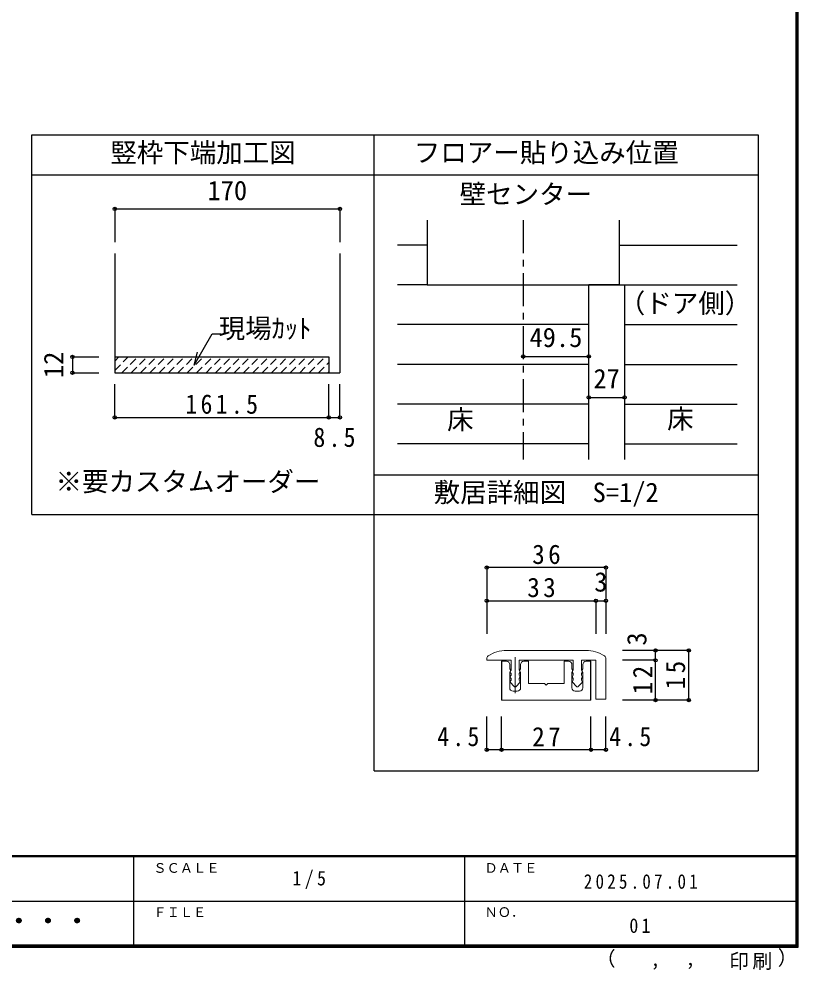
# Model space of a CAD drawing. Units: millimetres at full size, sheet at 1:5, with parts at other scales. Extents: x -973 to 977, y -718 to 696.
# Drawn here: x 389 to 977, y -718 to 0 of the extents above; entities that cross this region are included whole.
import ezdxf
from ezdxf.enums import TextEntityAlignment as Align

# ---------------------------------------------------------------- set-up
doc = ezdxf.new("R2010")
doc.units = ezdxf.units.MM
doc.header["$LTSCALE"] = 5
doc.header["$PDMODE"] = 32
doc.header["$PDSIZE"] = 2.5
doc.linetypes.add('CHAIN1', pattern=[8, 5, -1, 1, -1])
doc.linetypes.add('DASHED1', pattern=[1.8, 1.2, -0.6])
for name, color, linetype in [('0-0_補助線', 7, 'Continuous'), ('0-1_通り芯', 4, 'CHAIN1'), ('0-3_仕上', 7, 'Continuous'), ('0-4_枠', 3, 'Continuous'), ('0-A_文字', 7, 'Continuous'), ('0-B_寸法', 4, 'Continuous'), ('0-C_ﾊｯﾁ', 4, 'DASHED1'), ('0-D', 4, 'Continuous'), ('1-B_寸法', 7, 'Continuous'), ('F-1_通り芯', 6, 'Continuous'), ('F-A_文字', 7, 'Continuous')]:
    doc.layers.add(name, color=color, linetype=linetype)
doc.layers.add('1-7_金物', color=7, linetype='Continuous', lineweight=18)
doc.styles.add('ＭＳ ゴシック', font='')
doc.styles.get('ＭＳ ゴシック').set_extended_font_data('MS Gothic')

msp = doc.modelspace()

# ---------------------------------------------------------------- linework, layer by layer
at = {"layer": '0-1_通り芯'}
msp.add_line((769.224, -151.831), (769.224, -332.475), dxfattribs=at)
at = {"layer": '0-3_仕上'}
for p, q in [((696.724, -151.831), (696.724, -200.667)), ((841.724, -151.831), (841.724, -200.667)), ((696.724, -200.667), (841.724, -200.667))]:
    msp.add_line(p, q, dxfattribs=at)
at = {"layer": '0-4_枠'}
for p, q in [((460.866, -177.022), (460.866, -267.034)), ((630.866, -177.022), (630.866, -267.034)), ((818.724, -332.475), (818.724, -200.667)), ((841.724, -200.667), (818.724, -200.667)), ((845.724, -200.667), (845.724, -332.475)), ((460.866, -255.034), (622.366, -255.034)), ((622.366, -255.034), (622.366, -267.034))]:
    msp.add_line(p, q, dxfattribs=at)
at = {"layer": '0-A_文字', "color": 3}
for p, q in [((398.384, -374.026), (398.384, -87.5)), ((398.384, -87.5), (656.639, -87.5)), ((656.639, -374.026), (656.639, -87.5)), ((656.639, -87.5), (946.639, -87.5)), ((946.639, -87.5), (946.639, -567.5)), ((398.384, -117.5), (656.639, -117.5)), ((656.639, -117.5), (946.639, -117.5)), ((656.639, -344.026), (946.639, -344.026)), ((656.639, -567.5), (656.639, -374.026)), ((656.639, -567.5), (946.639, -567.5))]:
    msp.add_line(p, q, dxfattribs=at)
at = {"layer": '0-A_文字'}
for p, q in [((520.76, -261.241), (534.328, -237.741)), ((534.328, -237.741), (541.148, -237.741)), ((520.76, -261.241), (523.348, -251.582))]:
    msp.add_line(p, q, dxfattribs=at)
at = {"layer": '0-A_文字', "color": 3}
msp.add_lwpolyline([(398.384, -374.026), (656.639, -374.026), (946.639, -374.026)], dxfattribs=at)
at = {"layer": '0-B_寸法'}
for p, q in [((460.866, -143.351), (460.866, -168.351)), ((460.866, -143.351), (630.866, -143.351)), ((630.866, -143.351), (630.866, -168.351)), ((428.866, -255.034), (448.866, -255.034)), ((428.866, -255.034), (428.866, -267.034)), ((769.224, -254.645), (818.724, -254.645)), ((428.866, -267.034), (448.866, -267.034)), ((460.866, -300.705), (460.866, -275.705)), ((622.366, -300.705), (622.366, -275.705)), ((630.866, -300.705), (630.866, -275.705)), ((818.724, -285.667), (845.724, -285.667)), ((460.866, -300.705), (622.366, -300.705)), ((622.366, -300.705), (630.866, -300.705))]:
    msp.add_line(p, q, dxfattribs=at)
at = {"layer": '0-B_寸法', "color": 3}
msp.add_line((460.866, -267.034), (630.866, -267.034), dxfattribs=at)
at = {"layer": '0-B_寸法', "color": 7}
for p in [(460.866, -143.351), (630.866, -143.351), (428.866, -255.034), (769.224, -254.645), (818.724, -254.645), (428.866, -267.034), (818.724, -285.667), (845.724, -285.667), (460.866, -300.705), (622.366, -300.705), (630.866, -300.705)]:
    msp.add_point(p, dxfattribs=at)
at = {"layer": '0-C_ﾊｯﾁ'}
for p, q in [((460.866, -265.226), (471.058, -255.034)), ((460.866, -258.155), (463.987, -255.034)), ((466.13, -267.034), (478.13, -255.034)), ((473.201, -267.034), (485.201, -255.034)), ((480.272, -267.034), (492.272, -255.034)), ((487.343, -267.034), (499.343, -255.034)), ((494.414, -267.034), (506.414, -255.034)), ((501.485, -267.034), (513.485, -255.034)), ((508.556, -267.034), (520.556, -255.034)), ((515.627, -267.034), (527.627, -255.034)), ((522.698, -267.034), (534.698, -255.034)), ((529.769, -267.034), (541.769, -255.034)), ((536.84, -267.034), (548.84, -255.034)), ((543.911, -267.034), (555.911, -255.034)), ((550.982, -267.034), (562.982, -255.034)), ((558.053, -267.034), (570.053, -255.034)), ((565.124, -267.034), (577.124, -255.034)), ((572.196, -267.034), (584.196, -255.034)), ((579.267, -267.034), (591.267, -255.034)), ((586.338, -267.034), (598.338, -255.034)), ((593.409, -267.034), (605.409, -255.034)), ((600.48, -267.034), (612.48, -255.034)), ((607.551, -267.034), (619.551, -255.034)), ((614.622, -267.034), (622.366, -259.29)), ((621.693, -267.034), (622.366, -266.361))]:
    msp.add_line(p, q, dxfattribs=at)
at = {"layer": '0-D'}
for p, q in [((696.724, -170.667), (674.224, -170.667)), ((841.724, -170.667), (930.763, -170.667)), ((696.724, -200.667), (674.224, -200.667)), ((841.724, -200.667), (930.763, -200.667)), ((818.724, -230.667), (674.224, -230.667)), ((845.724, -230.667), (930.763, -230.667)), ((818.724, -260.667), (674.224, -260.667)), ((845.724, -260.667), (930.763, -260.667)), ((818.724, -290.667), (674.224, -290.667)), ((845.724, -290.667), (930.763, -290.667)), ((818.724, -320.667), (674.224, -320.667)), ((845.724, -320.667), (930.763, -320.667))]:
    msp.add_line(p, q, dxfattribs=at)
at = {"layer": '1-7_金物'}
for p, q in [((756.639, -476.584), (816.639, -476.584)), ((741.639, -482.875), (741.639, -484.084)), ((741.639, -484.084), (760.014, -484.084)), ((752.889, -514.084), (752.889, -484.834)), ((756.514, -484.834), (752.889, -484.834)), ((753.139, -514.084), (753.139, -484.834)), ((759.014, -490.459), (759.014, -487.334)), ((760.014, -484.084), (760.014, -491.584)), ((766.264, -484.084), (807.014, -484.084)), ((766.264, -484.084), (766.264, -491.584)), ((767.264, -490.459), (767.264, -487.334)), ((769.764, -484.834), (773.139, -484.834)), ((773.139, -484.834), (773.139, -501.584)), ((800.139, -484.834), (800.139, -501.584)), ((803.514, -484.834), (800.139, -484.834)), ((806.014, -490.459), (806.014, -487.334)), ((807.014, -484.084), (807.014, -491.584)), ((813.264, -484.084), (824.139, -484.084)), ((813.264, -484.084), (813.264, -491.584)), ((814.264, -490.459), (814.264, -487.334)), ((816.764, -484.834), (820.389, -484.834)), ((820.139, -484.834), (820.139, -514.084)), ((820.389, -484.834), (820.389, -514.084)), ((824.139, -484.084), (824.139, -513.334)), ((831.639, -482.875), (831.639, -513.334)), ((759.014, -490.459), (759.533, -491.323)), ((759.014, -492.959), (759.533, -492.094)), ((759.014, -504.834), (759.014, -492.959)), ((759.496, -492.448), (760.014, -491.584)), ((759.496, -493.219), (760.014, -494.084)), ((760.014, -494.084), (760.014, -495.334)), ((766.783, -492.448), (766.264, -491.584)), ((766.783, -493.219), (766.264, -494.084)), ((766.264, -494.084), (766.264, -495.334)), ((767.264, -490.459), (766.746, -491.323)), ((767.264, -492.959), (766.746, -492.094)), ((767.264, -504.834), (767.264, -492.959)), ((806.014, -490.459), (806.533, -491.323)), ((806.014, -492.959), (806.533, -492.094)), ((806.014, -504.834), (806.014, -492.959)), ((806.496, -492.448), (807.014, -491.584)), ((806.496, -493.219), (807.014, -494.084)), ((807.014, -494.084), (807.014, -495.334)), ((813.783, -492.448), (813.264, -491.584)), ((813.783, -493.219), (813.264, -494.084)), ((813.264, -494.084), (813.264, -495.334)), ((814.264, -490.459), (813.746, -491.323)), ((814.264, -492.959), (813.746, -492.094)), ((814.264, -504.834), (814.264, -492.959)), ((759.496, -496.198), (760.014, -495.334)), ((759.496, -496.969), (760.014, -497.834)), ((759.496, -499.948), (760.014, -499.084)), ((762.223, -503.683), (759.589, -500.843)), ((760.014, -497.834), (760.014, -499.084)), ((766.689, -500.843), (764.056, -503.683)), ((766.783, -496.198), (766.264, -495.334)), ((766.783, -496.969), (766.264, -497.834)), ((766.264, -497.834), (766.264, -499.084)), ((766.783, -499.948), (766.264, -499.084)), ((785.389, -501.584), (773.139, -501.584)), ((786.639, -502.834), (785.389, -501.584)), ((786.639, -502.834), (787.889, -501.584)), ((800.139, -501.584), (787.889, -501.584)), ((806.496, -496.198), (807.014, -495.334)), ((806.496, -496.969), (807.014, -497.834)), ((806.496, -499.948), (807.014, -499.084)), ((809.223, -503.683), (806.589, -500.843)), ((807.014, -497.834), (807.014, -499.084)), ((813.689, -500.843), (811.056, -503.683)), ((813.783, -496.198), (813.264, -495.334)), ((813.783, -496.969), (813.264, -497.834)), ((813.264, -497.834), (813.264, -499.084)), ((813.783, -499.948), (813.264, -499.084)), ((764.764, -507.334), (761.514, -507.334)), ((808.514, -507.334), (811.764, -507.334)), ((820.389, -514.084), (752.889, -514.084)), ((824.139, -513.334), (831.639, -513.334))]:
    msp.add_line(p, q, dxfattribs=at)
at = {"layer": '1-7_金物', "color": 4}
msp.add_line((763.139, -481.584), (763.139, -508.937), dxfattribs=at)
at = {"layer": '1-7_金物'}
for centre, radius, start, end in [((744.139, -482.875), 2.5, 123.74899, 180), ((756.639, -501.584), 25, 90, 123.74899), ((816.639, -501.584), 25, 56.25101, 90), ((829.139, -482.875), 2.5, 0, 56.25101), ((756.514, -487.334), 2.5, 0, 90), ((769.764, -487.334), 2.5, 90, 180), ((803.514, -487.334), 2.5, 0, 90), ((816.764, -487.334), 2.5, 90, 180), ((760.139, -492.834), 0.75, 149.05366, 210.94634), ((758.889, -491.709), 0.75, 329.05368, 30.94635), ((767.389, -491.709), 0.75, 149.05365, 210.94632), ((766.139, -492.834), 0.75, 329.05366, 30.94634), ((807.139, -492.834), 0.75, 149.05366, 210.94634), ((805.889, -491.709), 0.75, 329.05368, 30.94635), ((814.389, -491.709), 0.75, 149.05365, 210.94632), ((813.139, -492.834), 0.75, 329.05366, 30.94634), ((760.139, -496.584), 0.75, 149.05366, 210.94634), ((760.139, -500.334), 0.75, 149.05366, 222.83826), ((766.139, -500.334), 0.75, 317.16174, 30.94634), ((766.139, -496.584), 0.75, 329.05366, 30.94634), ((807.139, -496.584), 0.75, 149.05366, 210.94634), ((807.139, -500.334), 0.75, 149.05366, 222.83826), ((813.139, -500.334), 0.75, 317.16174, 30.94634), ((813.139, -496.584), 0.75, 329.05366, 30.94634), ((761.514, -504.834), 2.5, 180, 270), ((763.139, -502.834), 1.25, 222.83826, 317.16174), ((764.764, -504.834), 2.5, 270, 0), ((808.514, -504.834), 2.5, 180, 270), ((810.139, -502.834), 1.25, 222.83826, 317.16174), ((811.764, -504.834), 2.5, 270, 0)]:
    msp.add_arc(centre, radius, start, end, dxfattribs=at)
at = {"layer": '1-B_寸法', "color": 4}
for p, q in [((741.639, -414.084), (741.639, -464.084)), ((831.639, -414.084), (741.639, -414.084)), ((831.639, -414.084), (831.639, -464.084)), ((741.639, -439.084), (824.139, -439.084)), ((824.139, -439.084), (824.139, -464.084)), ((824.139, -439.084), (831.639, -439.084)), ((894.139, -476.584), (844.139, -476.584)), ((869.139, -484.084), (869.139, -476.584)), ((894.139, -514.084), (894.139, -476.584)), ((869.139, -484.084), (844.139, -484.084)), ((869.139, -514.084), (869.139, -484.084)), ((894.139, -514.084), (844.139, -514.084)), ((741.639, -551.584), (741.639, -526.584)), ((752.889, -551.584), (752.889, -526.584)), ((820.389, -551.584), (820.389, -526.584)), ((831.639, -551.584), (831.639, -526.584)), ((752.889, -551.584), (741.639, -551.584)), ((820.389, -551.584), (752.889, -551.584)), ((831.639, -551.584), (820.389, -551.584))]:
    msp.add_line(p, q, dxfattribs=at)
at = {"layer": '1-B_寸法'}
for p in [(741.639, -414.084), (831.639, -414.084), (741.639, -439.084), (824.139, -439.084), (831.639, -439.084), (869.139, -476.584), (894.139, -476.584), (869.139, -484.084), (869.139, -514.084), (894.139, -514.084), (741.639, -551.584), (752.889, -551.584), (820.389, -551.584), (831.639, -551.584)]:
    msp.add_point(p, dxfattribs=at)
at = {"layer": 'F-1_通り芯'}
for p, q in [((974.986, 695.833), (974.986, -700.833)), ((975.82, 695.833), (975.82, -700.833)), ((976.653, 695.833), (976.653, -700.833)), ((976.653, -631.667), (-973.347, -631.667)), ((976.653, -632.5), (-973.347, -632.5)), ((474.986, -632.5), (474.986, -699.167)), ((724.986, -632.5), (724.986, -699.167)), ((1.653, -665.833), (974.986, -665.834)), ((976.653, -699.167), (-973.347, -699.167)), ((976.653, -700), (-973.347, -700)), ((976.653, -700.833), (-973.347, -700.833))]:
    msp.add_line(p, q, dxfattribs=at)

# ---------------------------------------------------------------- texts
at = {"layer": '0-0_補助線', "style": 'ＭＳ ゴシック'}
msp.add_text('※要カスタムオーダー', height=14.66, dxfattribs=at).set_placement((416.131, -360.85), align=Align.BOTTOM_LEFT)
at = {"layer": '0-A_文字', "style": 'ＭＳ ゴシック'}
for s, p in [('竪枠下端加工図', (457.512, -112.5)), ('フロアー貼り込み位置', (686.639, -112.5)), ('壁センター', (721.223, -143.942)), ('（ドア側）', (841.413, -226.255)), ('現場ｶｯﾄ', (539.328, -245.241)), ('床', (711.724, -314.102)), ('床', (877.797, -313.512)), ('敷居詳細図\u3000S=1/2', (701.639, -369.026))]:
    msp.add_text(s, height=14.66, dxfattribs=at).set_placement(p, align=Align.BOTTOM_LEFT)
at = {"layer": '0-B_寸法', "color": 7, "style": 'ＭＳ ゴシック'}
for s, p in [('170', (530.866, -141.135)), ('49.5', (773.974, -252.011)), ('27', (822.224, -283.167))]:
    msp.add_text(s, height=14.66, dxfattribs=at).set_placement(p, align=Align.BOTTOM_LEFT)
msp.add_text('12', height=14.66, rotation=90, dxfattribs=at).set_placement((426.366, -271.034), align=Align.BOTTOM_LEFT)
at = {"layer": '0-B_寸法', "color": 7, "char_height": 14.66, "attachment_point": 7, "style": 'ＭＳ ゴシック'}
for s, insert in [('\\T1.28;\\W0.9;161.5', (514.116, -298.205)), ('\\T1.27;\\W0.9;8.5', (610.827, -323.205))]:
    msp.add_mtext(s, dxfattribs=dict(at, insert=insert))
at = {"layer": '1-B_寸法', "style": 'ＭＳ ゴシック'}
msp.add_text('3', height=14.66, dxfattribs=at).set_placement((822.889, -436.584), align=Align.BOTTOM_LEFT)
msp.add_text('3', height=14.66, rotation=90, dxfattribs=at).set_placement((866.639, -472.951), align=Align.BOTTOM_LEFT)
at = {"layer": '1-B_寸法', "char_height": 14.66, "attachment_point": 7, "style": 'ＭＳ ゴシック'}
for s, insert in [('\\T1.27;\\W0.95;36', (776.014, -411.584)), ('\\T1.27;\\W0.95;33', (772.264, -436.584)), ('\\T1.27;\\W0.9;4.5', (704.318, -549.084)), ('\\T1.27;\\W0.95;27', (776.014, -549.084)), ('\\T1.27;\\W0.9;4.5', (834.122, -549.084))]:
    msp.add_mtext(s, dxfattribs=dict(at, insert=insert))
at = {"layer": '1-B_寸法', "char_height": 14.66, "attachment_point": 7, "rotation": 90, "style": 'ＭＳ ゴシック'}
for s, insert in [('\\T1.27;\\W0.95;15', (891.639, -505.959)), ('\\T1.27;\\W0.95;12', (866.639, -509.709))]:
    msp.add_mtext(s, dxfattribs=dict(at, insert=insert))
at = {"layer": 'F-A_文字', "style": 'ＭＳ ゴシック'}
for s, height, p in [('ＳＣＡＬＥ', 7.331, (489.986, -646.667)), ('ＤＡＴＥ', 7.331, (739.986, -646.667)), ('ＦＩＬＥ', 7.331, (489.986, -680)), ('ＮＯ．', 7.331, (739.986, -680.001)), ('（', 11, (823.992, -718.052)), ('）', 11, (961.387, -717.355)), (',', 11, (865.199, -718.052)), (',', 11, (891.686, -717.588))]:
    msp.add_text(s, height=height, dxfattribs=at).set_placement(p, align=Align.BOTTOM_LEFT)
at = {"layer": 'F-A_文字', "style": 'ＭＳ ゴシック', "width": 1.1}
msp.add_text('ウッドワン・・・', height=14.66, dxfattribs=at).set_placement((267.486, -692.5), align=Align.BOTTOM_LEFT)
at = {"layer": 'F-A_文字', "char_height": 11, "attachment_point": 7, "style": 'ＭＳ ゴシック'}
for s, insert in [('\\T1.38;\\W0.9;1/5', (594.986, -656.667)), ('\\T1.39;\\W0.85;2025.07.01', (814.986, -656.667)), ('\\T1.36;\\W0.9;01', (849.361, -690.001)), ('\\T1.17;印刷', (924.678, -717.82))]:
    msp.add_mtext(s, dxfattribs=dict(at, insert=insert))

doc.saveas('drawing.dxf')
